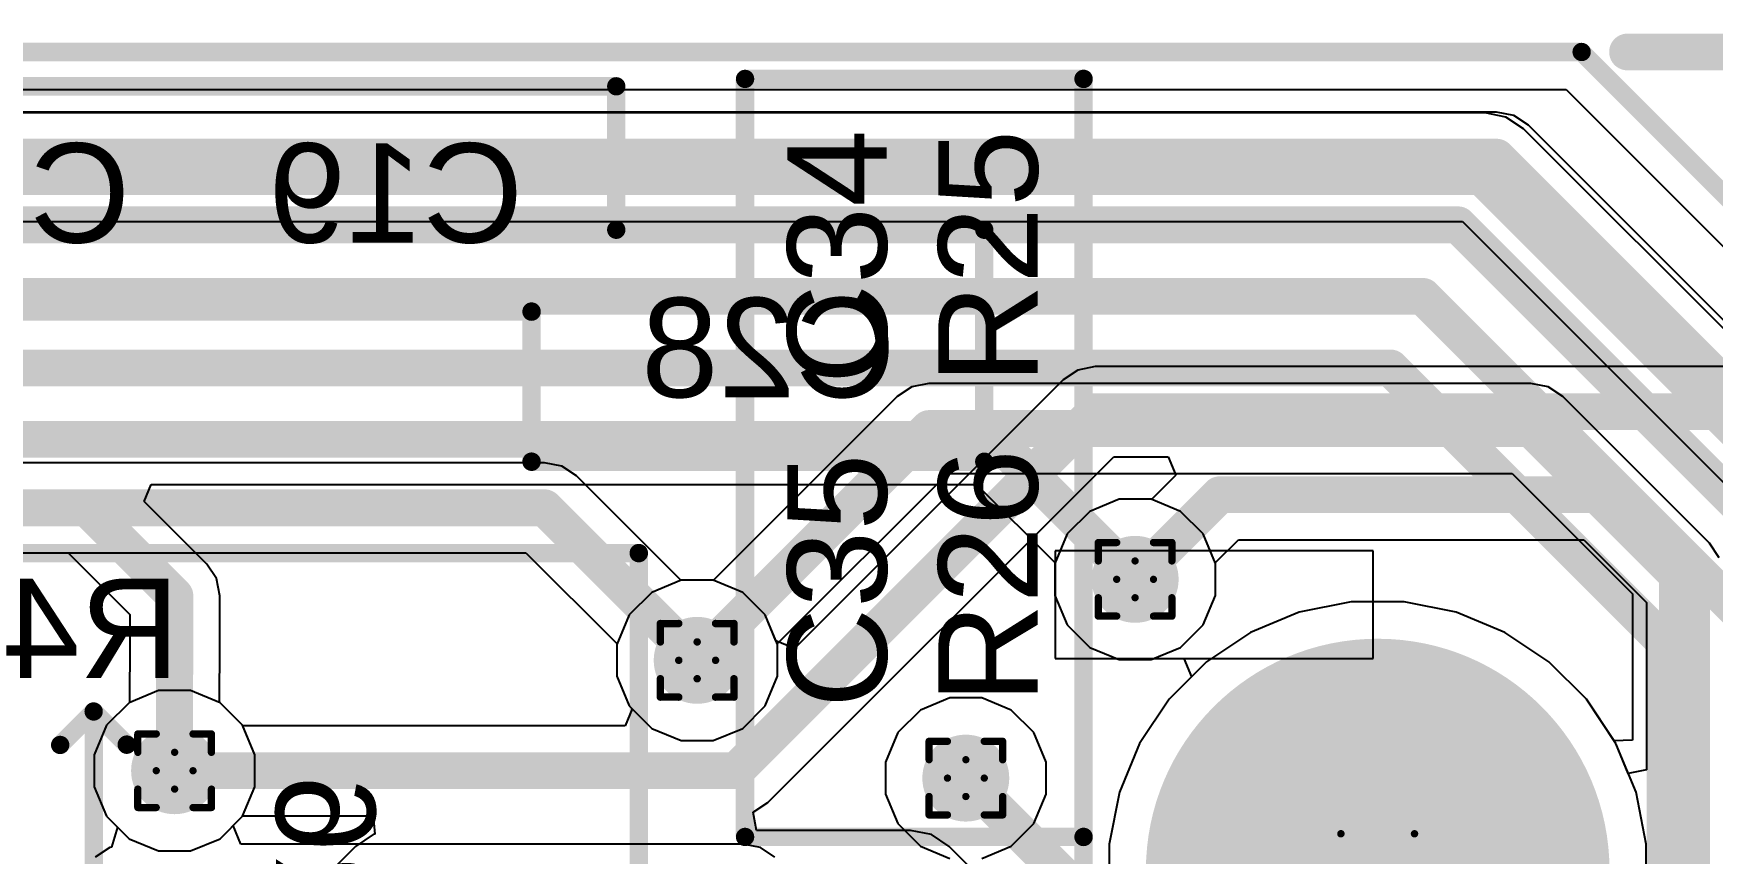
# Model space of a CAD drawing. Header units: inches. Extents: x -6 to 328, y -6 to 90.
# Drawn here: x 21.72 to 33.31, y 31.12 to 36.78 of the extents above; entities that cross this region are included whole.
import ezdxf

# ---------------------------------------------------------------- set-up
doc = ezdxf.new("R2010")
doc.units = ezdxf.units.IN
for name, color, linetype in [('Board Outline', 216, 'Continuous'), ('Bottom Layer', 5, 'Continuous'), ('Bottom Overlay', 54, 'Continuous'), ('Dimensions', 6, 'Continuous'), ('Drill Drawing', 1, 'Continuous'), ('GND', 76, 'Continuous'), ('Pad Holes', 156, 'Continuous'), ('PWR', 16, 'Continuous'), ('Top Layer', 1, 'Continuous'), ('Top Overlay', 2, 'Continuous'), ('Via Holes', 16, 'Continuous')]:
    doc.layers.add(name, color=color, linetype=linetype)
doc.styles.add('Arial', font='', dxfattribs={"height": 0.2})
doc.styles.get('Arial').set_extended_font_data('Arial')

# ---------------------------------------------------------------- blocks, each defined once
blk = doc.blocks.new('HR963370A_51')
at = {"layer": 'Top Overlay'}
for points in [[(8.179, 8.661, 0.127, 0.127, 0), (8.179, -8.23, 0.127, 0.127, 0)], [(5.537, -8.23, 0.127, 0.127, 0), (8.179, -8.23, 0.127, 0.127, 0)]]:
    blk.add_lwpolyline(points, format="xyseb", dxfattribs=at)
blk.add_lwpolyline([(8.147, -8.23, 0.0635, 0.0635, 1), (8.211, -8.23, 0.0635, 0.0635, 1)], format="xyseb", close=True, dxfattribs=at)
blk.add_lwpolyline([(8.147, -8.23, 0.0635, 0.0635, 1), (8.211, -8.23, 0.0635, 0.0635, 1)], format="xyseb", close=True, dxfattribs=at)

msp = doc.modelspace()

# ---------------------------------------------------------------- hatches: boundary and pattern name
at = {"layer": 'Bottom Layer'}
h = msp.add_hatch(color=5, dxfattribs=at)
edge = h.paths.add_edge_path()
edge.add_arc((29.326, 33.01), 0.3, 0, 360)
h = msp.add_hatch(color=5, dxfattribs=at)
edge = h.paths.add_edge_path()
edge.add_arc((26.303, 32.451), 0.3, 0, 360)
h = msp.add_hatch(color=5, dxfattribs=at)
edge = h.paths.add_edge_path()
edge.add_arc((22.696, 31.689), 0.3, 0, 360)
h = msp.add_hatch(color=5, dxfattribs=at)
edge = h.paths.add_edge_path()
edge.add_arc((28.157, 31.638), 0.3, 0, 360)
at = {"layer": 'GND'}
h = msp.add_hatch(color=76, dxfattribs=at)
edge = h.paths.add_edge_path()
edge.add_arc((29.326, 33.01), 0.3, 0, 360)
h = msp.add_hatch(color=76, dxfattribs=at)
edge = h.paths.add_edge_path()
edge.add_arc((26.303, 32.451), 0.3, 0, 360)
h = msp.add_hatch(color=76, dxfattribs=at)
edge = h.paths.add_edge_path()
edge.add_arc((22.696, 31.689), 0.3, 0, 360)
h = msp.add_hatch(color=76, dxfattribs=at)
edge = h.paths.add_edge_path()
edge.add_arc((28.157, 31.638), 0.3, 0, 360)
at = {"layer": 'Pad Holes'}
h = msp.add_hatch(color=7, dxfattribs=at)
edge = h.paths.add_edge_path()
edge.add_arc((31, 31), 1.6, 0, 360)
at = {"layer": 'PWR'}
h = msp.add_hatch(color=16, dxfattribs=at)
edge = h.paths.add_edge_path()
edge.add_arc((29.326, 33.01), 0.3, 0, 360)
h = msp.add_hatch(color=16, dxfattribs=at)
edge = h.paths.add_edge_path()
edge.add_arc((26.303, 32.451), 0.3, 0, 360)
h = msp.add_hatch(color=16, dxfattribs=at)
edge = h.paths.add_edge_path()
edge.add_arc((22.696, 31.689), 0.3, 0, 360)
h = msp.add_hatch(color=16, dxfattribs=at)
edge = h.paths.add_edge_path()
edge.add_arc((28.157, 31.638), 0.3, 0, 360)
at = {"layer": 'Top Layer'}
h = msp.add_hatch(color=1, dxfattribs=at)
edge = h.paths.add_edge_path()
edge.add_arc((29.326, 33.01), 0.3, 0, 360)
h = msp.add_hatch(color=1, dxfattribs=at)
edge = h.paths.add_edge_path()
edge.add_arc((26.303, 32.451), 0.3, 0, 360)
h = msp.add_hatch(color=1, dxfattribs=at)
edge = h.paths.add_edge_path()
edge.add_arc((22.696, 31.689), 0.3, 0, 360)
h = msp.add_hatch(color=1, dxfattribs=at)
edge = h.paths.add_edge_path()
edge.add_arc((28.157, 31.638), 0.3, 0, 360)
at = {"layer": 'Via Holes'}
h = msp.add_hatch(color=7, dxfattribs=at)
edge = h.paths.add_edge_path()
edge.add_arc((29.326, 33.01), 0.15, 0, 360)
h = msp.add_hatch(color=7, dxfattribs=at)
edge = h.paths.add_edge_path()
edge.add_arc((26.303, 32.451), 0.15, 0, 360)
h = msp.add_hatch(color=7, dxfattribs=at)
edge = h.paths.add_edge_path()
edge.add_arc((22.696, 31.689), 0.15, 0, 360)
h = msp.add_hatch(color=7, dxfattribs=at)
edge = h.paths.add_edge_path()
edge.add_arc((28.157, 31.638), 0.15, 0, 360)

# ---------------------------------------------------------------- linework, layer by layer
at = {"layer": 'Board Outline'}
for points in [[(-1.407, 36.65, 0.127, 0.127, 0), (32.407, 36.65, 0.127, 0.127, 0)], [(32.407, 36.65, 0.127, 0.127, 0), (36.65, 32.407, 0.127, 0.127, 0)]]:
    msp.add_lwpolyline(points, format="xyseb", dxfattribs=at)
msp.add_lwpolyline([(32.376, 36.65, 0.0635, 0.0635, 1), (32.439, 36.65, 0.0635, 0.0635, 1)], format="xyseb", close=True, dxfattribs=at)
msp.add_lwpolyline([(32.376, 36.65, 0.0635, 0.0635, 1), (32.439, 36.65, 0.0635, 0.0635, 1)], format="xyseb", close=True, dxfattribs=at)
at = {"layer": 'Bottom Layer'}
for p, q in [((10.88, 36.391), (32.3, 36.391)), ((32.3, 36.391), (36.391, 32.3)), ((31.82, 36.235), (15.824, 36.235)), ((31.939, 36.212), (31.82, 36.235)), ((32.04, 36.144), (31.939, 36.212)), ((35.164, 33.02), (32.04, 36.144)), ((22.486, 33.547), (22.534, 33.665)), ((22.534, 33.665), (28.231, 33.665)), ((28.231, 33.665), (28.773, 33.123)), ((22.918, 33.115), (22.486, 33.547)), ((19.504, 33.192), (21.962, 33.192)), ((21.962, 33.192), (22.387, 32.767)), ((28.773, 33.206), (28.773, 32.464)), ((30.968, 33.206), (28.773, 33.206)), ((30.968, 32.464), (30.968, 33.206)), ((22.985, 33.015), (22.918, 33.115)), ((28.773, 33.122), (28.772, 33.12)), ((28.772, 33.12), (28.772, 32.899)), ((28.773, 33.123), (28.773, 33.122)), ((23.009, 32.896), (22.985, 33.015)), ((25.989, 32.92), (25.834, 32.765)), ((26.193, 33.005), (25.989, 32.92)), ((26.413, 33.005), (26.193, 33.005)), ((26.617, 32.92), (26.413, 33.005)), ((26.773, 32.765), (26.617, 32.92)), ((23.009, 32.367), (23.009, 32.896)), ((28.772, 32.899), (28.773, 32.897)), ((28.773, 32.897), (28.773, 32.464)), ((22.387, 32.767), (22.387, 32.374)), ((25.834, 32.765), (25.749, 32.561)), ((26.857, 32.561), (26.773, 32.765)), ((25.749, 32.561), (25.749, 32.341)), ((26.857, 32.341), (26.857, 32.561)), ((28.773, 32.464), (30.968, 32.464)), ((28.773, 32.464), (29.195, 32.464)), ((29.195, 32.464), (29.216, 32.456)), ((29.216, 32.456), (29.436, 32.456)), ((29.436, 32.456), (29.457, 32.464)), ((29.457, 32.464), (29.663, 32.464)), ((29.663, 32.464), (29.715, 32.337)), ((22.387, 32.374), (22.386, 32.365)), ((22.386, 32.365), (22.386, 32.16)), ((23.007, 32.358), (23.009, 32.367)), ((23.007, 32.16), (23.007, 32.358)), ((25.749, 32.341), (25.834, 32.137)), ((26.773, 32.137), (26.857, 32.341)), ((29.715, 32.337), (29.56, 32.182)), ((22.383, 32.158), (22.227, 32.003)), ((22.386, 32.16), (22.383, 32.158)), ((23.01, 32.158), (23.007, 32.16)), ((23.166, 32.003), (23.01, 32.158)), ((25.834, 32.137), (25.989, 31.981)), ((26.617, 31.981), (26.773, 32.137)), ((29.56, 32.182), (29.357, 31.878)), ((22.227, 32.003), (22.142, 31.799)), ((23.25, 31.799), (23.166, 32.003)), ((25.989, 31.981), (26.193, 31.897)), ((26.413, 31.897), (26.617, 31.981)), ((26.193, 31.897), (26.413, 31.897)), ((29.357, 31.878), (29.217, 31.541)), ((22.142, 31.799), (22.142, 31.579)), ((23.25, 31.579), (23.25, 31.799)), ((22.142, 31.579), (22.227, 31.375)), ((23.166, 31.375), (23.25, 31.579)), ((29.217, 31.541), (29.146, 31.183)), ((22.227, 31.375), (22.302, 31.3)), ((22.302, 31.3), (22.26, 31.162)), ((23.101, 31.31), (23.166, 31.375)), ((23.154, 31.183), (23.101, 31.31)), ((26.62, 31.183), (23.154, 31.183)), ((26.739, 31.159), (26.62, 31.183)), ((29.146, 31.183), (29.146, 30.817)), ((22.249, 31.159), (22.148, 31.092)), ((22.26, 31.162), (22.249, 31.159)), ((26.84, 31.092), (26.739, 31.159))]:
    msp.add_line(p, q, dxfattribs=at)
for points in [[(15.824, 35.924, 0.254, 0.254, 0), (31.82, 35.924, 0.254, 0.254, 0)], [(31.82, 35.924, 0.254, 0.254, 0), (34.945, 32.8, 0.254, 0.254, 0)], [(16.101, 35.457, 0.254, 0.254, 0), (31.554, 35.457, 0.254, 0.254, 0)], [(31.554, 35.457, 0.254, 0.254, 0), (34.194, 32.818, 0.254, 0.254, 0)], [(16.372, 34.963, 0.254, 0.254, 0), (31.312, 34.963, 0.254, 0.254, 0)], [(31.312, 34.963, 0.254, 0.254, 0), (33.478, 32.797, 0.254, 0.254, 0)], [(16.569, 34.469, 0.254, 0.254, 0), (31.088, 34.469, 0.254, 0.254, 0)], [(31.088, 34.469, 0.254, 0.254, 0), (32.983, 32.575, 0.254, 0.254, 0)], [(16.804, 33.976, 0.254, 0.254, 0), (28.36, 33.976, 0.254, 0.254, 0)], [(28.36, 33.976, 0.254, 0.254, 0), (29.326, 33.01, 0.254, 0.254, 0)], [(17.039, 33.503, 0.254, 0.254, 0), (22.091, 33.503, 0.254, 0.254, 0)], [(22.091, 33.503, 0.254, 0.254, 0), (22.698, 32.896, 0.254, 0.254, 0)], [(22.698, 32.367, 0.254, 0.254, 0), (22.698, 32.896, 0.254, 0.254, 0)], [(32.983, 29.645, 0.254, 0.254, 0), (32.983, 32.575, 0.254, 0.254, 0)], [(22.696, 32.365, 0.254, 0.254, 0), (22.698, 32.367, 0.254, 0.254, 0)], [(22.696, 31.689, 0.254, 0.254, 0), (22.696, 32.365, 0.254, 0.254, 0)]]:
    msp.add_lwpolyline(points, format="xyseb", dxfattribs=at)
for points in [[(31.757, 35.924, 0.127, 0.127, 1), (31.884, 35.924, 0.127, 0.127, 1)], [(31.757, 35.924, 0.127, 0.127, 1), (31.884, 35.924, 0.127, 0.127, 1)], [(31.491, 35.457, 0.127, 0.127, 1), (31.618, 35.457, 0.127, 0.127, 1)], [(31.491, 35.457, 0.127, 0.127, 1), (31.618, 35.457, 0.127, 0.127, 1)], [(31.249, 34.963, 0.127, 0.127, 1), (31.376, 34.963, 0.127, 0.127, 1)], [(31.249, 34.963, 0.127, 0.127, 1), (31.376, 34.963, 0.127, 0.127, 1)], [(31.025, 34.469, 0.127, 0.127, 1), (31.152, 34.469, 0.127, 0.127, 1)], [(31.025, 34.469, 0.127, 0.127, 1), (31.152, 34.469, 0.127, 0.127, 1)], [(28.296, 33.976, 0.127, 0.127, 1), (28.423, 33.976, 0.127, 0.127, 1)], [(28.296, 33.976, 0.127, 0.127, 1), (28.423, 33.976, 0.127, 0.127, 1)], [(22.028, 33.503, 0.127, 0.127, 1), (22.155, 33.503, 0.127, 0.127, 1)], [(22.028, 33.503, 0.127, 0.127, 1), (22.155, 33.503, 0.127, 0.127, 1)], [(29.262, 33.01, 0.127, 0.127, 1), (29.389, 33.01, 0.127, 0.127, 1)], [(22.635, 32.896, 0.127, 0.127, 1), (22.762, 32.896, 0.127, 0.127, 1)], [(22.635, 32.896, 0.127, 0.127, 1), (22.762, 32.896, 0.127, 0.127, 1)], [(32.919, 32.575, 0.127, 0.127, 1), (33.046, 32.575, 0.127, 0.127, 1)], [(32.919, 32.575, 0.127, 0.127, 1), (33.046, 32.575, 0.127, 0.127, 1)], [(22.633, 32.365, 0.127, 0.127, 1), (22.76, 32.365, 0.127, 0.127, 1)], [(22.633, 32.365, 0.127, 0.127, 1), (22.76, 32.365, 0.127, 0.127, 1)], [(22.635, 32.367, 0.127, 0.127, 1), (22.762, 32.367, 0.127, 0.127, 1)], [(22.635, 32.367, 0.127, 0.127, 1), (22.762, 32.367, 0.127, 0.127, 1)], [(22.633, 31.689, 0.127, 0.127, 1), (22.76, 31.689, 0.127, 0.127, 1)]]:
    msp.add_lwpolyline(points, format="xyseb", close=True, dxfattribs=at)
at = {"layer": 'Bottom Overlay'}
for points in [[(19.928, 36.413, 0.127, 0.127, 0), (25.744, 36.413, 0.127, 0.127, 0)], [(25.744, 35.423, 0.127, 0.127, 0), (25.744, 36.413, 0.127, 0.127, 0)], [(25.744, 35.423, 0.127, 0.127, 0), (28.284, 35.423, 0.127, 0.127, 0)], [(28.284, 33.822, 0.127, 0.127, 0), (28.284, 35.423, 0.127, 0.127, 0)], [(20.456, 34.858, 0.127, 0.127, 0), (25.16, 34.858, 0.127, 0.127, 0)], [(25.16, 33.822, 0.127, 0.127, 0), (25.16, 34.858, 0.127, 0.127, 0)], [(25.16, 33.822, 0.127, 0.127, 0), (28.284, 33.822, 0.127, 0.127, 0)], [(21.907, 31.867, 0.127, 0.127, 0), (22.138, 32.098, 0.127, 0.127, 0)], [(22.138, 32.098, 0.127, 0.127, 0), (22.366, 31.869, 0.127, 0.127, 0)], [(22.138, 28.858, 0.127, 0.127, 0), (22.138, 32.098, 0.127, 0.127, 0)]]:
    msp.add_lwpolyline(points, format="xyseb", dxfattribs=at)
for points in [[(25.713, 36.413, 0.0635, 0.0635, 1), (25.776, 36.413, 0.0635, 0.0635, 1)], [(25.713, 36.413, 0.0635, 0.0635, 1), (25.776, 36.413, 0.0635, 0.0635, 1)], [(25.713, 35.423, 0.0635, 0.0635, 1), (25.776, 35.423, 0.0635, 0.0635, 1)], [(25.713, 35.423, 0.0635, 0.0635, 1), (25.776, 35.423, 0.0635, 0.0635, 1)], [(28.253, 35.423, 0.0635, 0.0635, 1), (28.316, 35.423, 0.0635, 0.0635, 1)], [(28.253, 35.423, 0.0635, 0.0635, 1), (28.316, 35.423, 0.0635, 0.0635, 1)], [(25.128, 34.858, 0.0635, 0.0635, 1), (25.192, 34.858, 0.0635, 0.0635, 1)], [(25.128, 34.858, 0.0635, 0.0635, 1), (25.192, 34.858, 0.0635, 0.0635, 1)], [(25.128, 33.822, 0.0635, 0.0635, 1), (25.192, 33.822, 0.0635, 0.0635, 1)], [(25.128, 33.822, 0.0635, 0.0635, 1), (25.192, 33.822, 0.0635, 0.0635, 1)], [(28.253, 33.822, 0.0635, 0.0635, 1), (28.316, 33.822, 0.0635, 0.0635, 1)], [(28.253, 33.822, 0.0635, 0.0635, 1), (28.316, 33.822, 0.0635, 0.0635, 1)], [(22.106, 32.098, 0.0635, 0.0635, 1), (22.169, 32.098, 0.0635, 0.0635, 1)], [(22.106, 32.098, 0.0635, 0.0635, 1), (22.169, 32.098, 0.0635, 0.0635, 1)], [(22.106, 32.098, 0.0635, 0.0635, 1), (22.169, 32.098, 0.0635, 0.0635, 1)], [(21.875, 31.867, 0.0635, 0.0635, 1), (21.938, 31.867, 0.0635, 0.0635, 1)], [(22.334, 31.869, 0.0635, 0.0635, 1), (22.398, 31.869, 0.0635, 0.0635, 1)]]:
    msp.add_lwpolyline(points, format="xyseb", close=True, dxfattribs=at)
at = {"layer": 'Dimensions'}
msp.add_lwpolyline([(32.725, 36.65, 0.254, 0.254, 0), (44.069, 36.65, 0.254, 0.254, 0)], format="xyseb", dxfattribs=at)
msp.add_lwpolyline([(32.661, 36.65, 0.127, 0.127, 1), (32.788, 36.65, 0.127, 0.127, 1)], format="xyseb", close=True, dxfattribs=at)
at = {"layer": 'Drill Drawing'}
for points in [[(29.072, 33.137, 0.0508, 0.0508, 0), (29.072, 33.264, 0.0508, 0.0508, 0)], [(29.072, 33.264, 0.0508, 0.0508, 0), (29.199, 33.264, 0.0508, 0.0508, 0)], [(29.199, 33.264, 0.0508, 0.0508, 0), (29.326, 33.137, 0.0508, 0.0508, 0)], [(29.326, 33.137, 0.0508, 0.0508, 0), (29.453, 33.264, 0.0508, 0.0508, 0)], [(29.453, 33.264, 0.0508, 0.0508, 0), (29.58, 33.264, 0.0508, 0.0508, 0)], [(29.58, 33.137, 0.0508, 0.0508, 0), (29.58, 33.264, 0.0508, 0.0508, 0)], [(29.072, 33.137, 0.0508, 0.0508, 0), (29.199, 33.01, 0.0508, 0.0508, 0)], [(29.453, 33.01, 0.0508, 0.0508, 0), (29.58, 33.137, 0.0508, 0.0508, 0)], [(29.072, 32.883, 0.0508, 0.0508, 0), (29.199, 33.01, 0.0508, 0.0508, 0)], [(29.453, 33.01, 0.0508, 0.0508, 0), (29.58, 32.883, 0.0508, 0.0508, 0)], [(29.072, 32.756, 0.0508, 0.0508, 0), (29.072, 32.883, 0.0508, 0.0508, 0)], [(29.199, 32.756, 0.0508, 0.0508, 0), (29.326, 32.883, 0.0508, 0.0508, 0)], [(29.326, 32.883, 0.0508, 0.0508, 0), (29.453, 32.756, 0.0508, 0.0508, 0)], [(29.58, 32.756, 0.0508, 0.0508, 0), (29.58, 32.883, 0.0508, 0.0508, 0)], [(26.049, 32.578, 0.0508, 0.0508, 0), (26.049, 32.705, 0.0508, 0.0508, 0)], [(26.049, 32.705, 0.0508, 0.0508, 0), (26.176, 32.705, 0.0508, 0.0508, 0)], [(26.176, 32.705, 0.0508, 0.0508, 0), (26.303, 32.578, 0.0508, 0.0508, 0)], [(26.303, 32.578, 0.0508, 0.0508, 0), (26.43, 32.705, 0.0508, 0.0508, 0)], [(26.43, 32.705, 0.0508, 0.0508, 0), (26.557, 32.705, 0.0508, 0.0508, 0)], [(26.557, 32.578, 0.0508, 0.0508, 0), (26.557, 32.705, 0.0508, 0.0508, 0)], [(29.072, 32.756, 0.0508, 0.0508, 0), (29.199, 32.756, 0.0508, 0.0508, 0)], [(29.453, 32.756, 0.0508, 0.0508, 0), (29.58, 32.756, 0.0508, 0.0508, 0)], [(26.049, 32.578, 0.0508, 0.0508, 0), (26.176, 32.451, 0.0508, 0.0508, 0)], [(26.43, 32.451, 0.0508, 0.0508, 0), (26.557, 32.578, 0.0508, 0.0508, 0)], [(26.049, 32.324, 0.0508, 0.0508, 0), (26.176, 32.451, 0.0508, 0.0508, 0)], [(26.43, 32.451, 0.0508, 0.0508, 0), (26.557, 32.324, 0.0508, 0.0508, 0)], [(26.049, 32.197, 0.0508, 0.0508, 0), (26.049, 32.324, 0.0508, 0.0508, 0)], [(26.176, 32.197, 0.0508, 0.0508, 0), (26.303, 32.324, 0.0508, 0.0508, 0)], [(26.303, 32.324, 0.0508, 0.0508, 0), (26.43, 32.197, 0.0508, 0.0508, 0)], [(26.557, 32.197, 0.0508, 0.0508, 0), (26.557, 32.324, 0.0508, 0.0508, 0)], [(26.049, 32.197, 0.0508, 0.0508, 0), (26.176, 32.197, 0.0508, 0.0508, 0)], [(26.43, 32.197, 0.0508, 0.0508, 0), (26.557, 32.197, 0.0508, 0.0508, 0)], [(22.442, 31.816, 0.0508, 0.0508, 0), (22.442, 31.943, 0.0508, 0.0508, 0)], [(22.442, 31.943, 0.0508, 0.0508, 0), (22.569, 31.943, 0.0508, 0.0508, 0)], [(22.569, 31.943, 0.0508, 0.0508, 0), (22.696, 31.816, 0.0508, 0.0508, 0)], [(22.696, 31.816, 0.0508, 0.0508, 0), (22.823, 31.943, 0.0508, 0.0508, 0)], [(22.823, 31.943, 0.0508, 0.0508, 0), (22.95, 31.943, 0.0508, 0.0508, 0)], [(22.95, 31.816, 0.0508, 0.0508, 0), (22.95, 31.943, 0.0508, 0.0508, 0)], [(27.903, 31.765, 0.0508, 0.0508, 0), (27.903, 31.892, 0.0508, 0.0508, 0)], [(27.903, 31.892, 0.0508, 0.0508, 0), (28.03, 31.892, 0.0508, 0.0508, 0)], [(28.03, 31.892, 0.0508, 0.0508, 0), (28.157, 31.765, 0.0508, 0.0508, 0)], [(28.157, 31.765, 0.0508, 0.0508, 0), (28.284, 31.892, 0.0508, 0.0508, 0)], [(28.284, 31.892, 0.0508, 0.0508, 0), (28.411, 31.892, 0.0508, 0.0508, 0)], [(28.411, 31.765, 0.0508, 0.0508, 0), (28.411, 31.892, 0.0508, 0.0508, 0)], [(22.442, 31.816, 0.0508, 0.0508, 0), (22.569, 31.689, 0.0508, 0.0508, 0)], [(22.823, 31.689, 0.0508, 0.0508, 0), (22.95, 31.816, 0.0508, 0.0508, 0)], [(27.903, 31.765, 0.0508, 0.0508, 0), (28.03, 31.638, 0.0508, 0.0508, 0)], [(28.284, 31.638, 0.0508, 0.0508, 0), (28.411, 31.765, 0.0508, 0.0508, 0)], [(22.442, 31.562, 0.0508, 0.0508, 0), (22.569, 31.689, 0.0508, 0.0508, 0)], [(22.823, 31.689, 0.0508, 0.0508, 0), (22.95, 31.562, 0.0508, 0.0508, 0)], [(27.903, 31.511, 0.0508, 0.0508, 0), (28.03, 31.638, 0.0508, 0.0508, 0)], [(28.284, 31.638, 0.0508, 0.0508, 0), (28.411, 31.511, 0.0508, 0.0508, 0)], [(22.442, 31.435, 0.0508, 0.0508, 0), (22.442, 31.562, 0.0508, 0.0508, 0)], [(22.569, 31.435, 0.0508, 0.0508, 0), (22.696, 31.562, 0.0508, 0.0508, 0)], [(22.696, 31.562, 0.0508, 0.0508, 0), (22.823, 31.435, 0.0508, 0.0508, 0)], [(22.95, 31.435, 0.0508, 0.0508, 0), (22.95, 31.562, 0.0508, 0.0508, 0)], [(27.903, 31.384, 0.0508, 0.0508, 0), (27.903, 31.511, 0.0508, 0.0508, 0)], [(28.03, 31.384, 0.0508, 0.0508, 0), (28.157, 31.511, 0.0508, 0.0508, 0)], [(28.157, 31.511, 0.0508, 0.0508, 0), (28.284, 31.384, 0.0508, 0.0508, 0)], [(28.411, 31.384, 0.0508, 0.0508, 0), (28.411, 31.511, 0.0508, 0.0508, 0)], [(22.442, 31.435, 0.0508, 0.0508, 0), (22.569, 31.435, 0.0508, 0.0508, 0)], [(22.823, 31.435, 0.0508, 0.0508, 0), (22.95, 31.435, 0.0508, 0.0508, 0)], [(27.903, 31.384, 0.0508, 0.0508, 0), (28.03, 31.384, 0.0508, 0.0508, 0)], [(28.284, 31.384, 0.0508, 0.0508, 0), (28.411, 31.384, 0.0508, 0.0508, 0)], [(30.746, 31.254, 0.0508, 0.0508, 0), (31.254, 31.254, 0.0508, 0.0508, 0)], [(30.746, 30.746, 0.0508, 0.0508, 0), (30.746, 31.254, 0.0508, 0.0508, 0)], [(31.254, 30.746, 0.0508, 0.0508, 0), (31.254, 31.254, 0.0508, 0.0508, 0)]]:
    msp.add_lwpolyline(points, format="xyseb", dxfattribs=at)
for points in [[(29.059, 33.264, 0.0254, 0.0254, 1), (29.084, 33.264, 0.0254, 0.0254, 1)], [(29.059, 33.264, 0.0254, 0.0254, 1), (29.084, 33.264, 0.0254, 0.0254, 1)], [(29.186, 33.264, 0.0254, 0.0254, 1), (29.211, 33.264, 0.0254, 0.0254, 1)], [(29.186, 33.264, 0.0254, 0.0254, 1), (29.211, 33.264, 0.0254, 0.0254, 1)], [(29.44, 33.264, 0.0254, 0.0254, 1), (29.465, 33.264, 0.0254, 0.0254, 1)], [(29.44, 33.264, 0.0254, 0.0254, 1), (29.465, 33.264, 0.0254, 0.0254, 1)], [(29.567, 33.264, 0.0254, 0.0254, 1), (29.592, 33.264, 0.0254, 0.0254, 1)], [(29.567, 33.264, 0.0254, 0.0254, 1), (29.592, 33.264, 0.0254, 0.0254, 1)], [(29.059, 33.137, 0.0254, 0.0254, 1), (29.084, 33.137, 0.0254, 0.0254, 1)], [(29.059, 33.137, 0.0254, 0.0254, 1), (29.084, 33.137, 0.0254, 0.0254, 1)], [(29.313, 33.137, 0.0254, 0.0254, 1), (29.338, 33.137, 0.0254, 0.0254, 1)], [(29.313, 33.137, 0.0254, 0.0254, 1), (29.338, 33.137, 0.0254, 0.0254, 1)], [(29.567, 33.137, 0.0254, 0.0254, 1), (29.592, 33.137, 0.0254, 0.0254, 1)], [(29.567, 33.137, 0.0254, 0.0254, 1), (29.592, 33.137, 0.0254, 0.0254, 1)], [(29.186, 33.01, 0.0254, 0.0254, 1), (29.211, 33.01, 0.0254, 0.0254, 1)], [(29.186, 33.01, 0.0254, 0.0254, 1), (29.211, 33.01, 0.0254, 0.0254, 1)], [(29.44, 33.01, 0.0254, 0.0254, 1), (29.465, 33.01, 0.0254, 0.0254, 1)], [(29.44, 33.01, 0.0254, 0.0254, 1), (29.465, 33.01, 0.0254, 0.0254, 1)], [(29.059, 32.883, 0.0254, 0.0254, 1), (29.084, 32.883, 0.0254, 0.0254, 1)], [(29.059, 32.883, 0.0254, 0.0254, 1), (29.084, 32.883, 0.0254, 0.0254, 1)], [(29.313, 32.883, 0.0254, 0.0254, 1), (29.338, 32.883, 0.0254, 0.0254, 1)], [(29.313, 32.883, 0.0254, 0.0254, 1), (29.338, 32.883, 0.0254, 0.0254, 1)], [(29.567, 32.883, 0.0254, 0.0254, 1), (29.592, 32.883, 0.0254, 0.0254, 1)], [(29.567, 32.883, 0.0254, 0.0254, 1), (29.592, 32.883, 0.0254, 0.0254, 1)], [(26.036, 32.705, 0.0254, 0.0254, 1), (26.062, 32.705, 0.0254, 0.0254, 1)], [(26.036, 32.705, 0.0254, 0.0254, 1), (26.062, 32.705, 0.0254, 0.0254, 1)], [(26.163, 32.705, 0.0254, 0.0254, 1), (26.189, 32.705, 0.0254, 0.0254, 1)], [(26.163, 32.705, 0.0254, 0.0254, 1), (26.189, 32.705, 0.0254, 0.0254, 1)], [(26.417, 32.705, 0.0254, 0.0254, 1), (26.443, 32.705, 0.0254, 0.0254, 1)], [(26.417, 32.705, 0.0254, 0.0254, 1), (26.443, 32.705, 0.0254, 0.0254, 1)], [(26.544, 32.705, 0.0254, 0.0254, 1), (26.57, 32.705, 0.0254, 0.0254, 1)], [(26.544, 32.705, 0.0254, 0.0254, 1), (26.57, 32.705, 0.0254, 0.0254, 1)], [(29.059, 32.756, 0.0254, 0.0254, 1), (29.084, 32.756, 0.0254, 0.0254, 1)], [(29.059, 32.756, 0.0254, 0.0254, 1), (29.084, 32.756, 0.0254, 0.0254, 1)], [(29.186, 32.756, 0.0254, 0.0254, 1), (29.211, 32.756, 0.0254, 0.0254, 1)], [(29.186, 32.756, 0.0254, 0.0254, 1), (29.211, 32.756, 0.0254, 0.0254, 1)], [(29.44, 32.756, 0.0254, 0.0254, 1), (29.465, 32.756, 0.0254, 0.0254, 1)], [(29.44, 32.756, 0.0254, 0.0254, 1), (29.465, 32.756, 0.0254, 0.0254, 1)], [(29.567, 32.756, 0.0254, 0.0254, 1), (29.592, 32.756, 0.0254, 0.0254, 1)], [(29.567, 32.756, 0.0254, 0.0254, 1), (29.592, 32.756, 0.0254, 0.0254, 1)], [(26.036, 32.578, 0.0254, 0.0254, 1), (26.062, 32.578, 0.0254, 0.0254, 1)], [(26.036, 32.578, 0.0254, 0.0254, 1), (26.062, 32.578, 0.0254, 0.0254, 1)], [(26.29, 32.578, 0.0254, 0.0254, 1), (26.316, 32.578, 0.0254, 0.0254, 1)], [(26.29, 32.578, 0.0254, 0.0254, 1), (26.316, 32.578, 0.0254, 0.0254, 1)], [(26.544, 32.578, 0.0254, 0.0254, 1), (26.57, 32.578, 0.0254, 0.0254, 1)], [(26.544, 32.578, 0.0254, 0.0254, 1), (26.57, 32.578, 0.0254, 0.0254, 1)], [(26.163, 32.451, 0.0254, 0.0254, 1), (26.189, 32.451, 0.0254, 0.0254, 1)], [(26.163, 32.451, 0.0254, 0.0254, 1), (26.189, 32.451, 0.0254, 0.0254, 1)], [(26.417, 32.451, 0.0254, 0.0254, 1), (26.443, 32.451, 0.0254, 0.0254, 1)], [(26.417, 32.451, 0.0254, 0.0254, 1), (26.443, 32.451, 0.0254, 0.0254, 1)], [(26.036, 32.324, 0.0254, 0.0254, 1), (26.062, 32.324, 0.0254, 0.0254, 1)], [(26.036, 32.324, 0.0254, 0.0254, 1), (26.062, 32.324, 0.0254, 0.0254, 1)], [(26.29, 32.324, 0.0254, 0.0254, 1), (26.316, 32.324, 0.0254, 0.0254, 1)], [(26.29, 32.324, 0.0254, 0.0254, 1), (26.316, 32.324, 0.0254, 0.0254, 1)], [(26.544, 32.324, 0.0254, 0.0254, 1), (26.57, 32.324, 0.0254, 0.0254, 1)], [(26.544, 32.324, 0.0254, 0.0254, 1), (26.57, 32.324, 0.0254, 0.0254, 1)], [(26.036, 32.197, 0.0254, 0.0254, 1), (26.062, 32.197, 0.0254, 0.0254, 1)], [(26.036, 32.197, 0.0254, 0.0254, 1), (26.062, 32.197, 0.0254, 0.0254, 1)], [(26.163, 32.197, 0.0254, 0.0254, 1), (26.189, 32.197, 0.0254, 0.0254, 1)], [(26.163, 32.197, 0.0254, 0.0254, 1), (26.189, 32.197, 0.0254, 0.0254, 1)], [(26.417, 32.197, 0.0254, 0.0254, 1), (26.443, 32.197, 0.0254, 0.0254, 1)], [(26.417, 32.197, 0.0254, 0.0254, 1), (26.443, 32.197, 0.0254, 0.0254, 1)], [(26.544, 32.197, 0.0254, 0.0254, 1), (26.57, 32.197, 0.0254, 0.0254, 1)], [(26.544, 32.197, 0.0254, 0.0254, 1), (26.57, 32.197, 0.0254, 0.0254, 1)], [(22.43, 31.943, 0.0254, 0.0254, 1), (22.455, 31.943, 0.0254, 0.0254, 1)], [(22.43, 31.943, 0.0254, 0.0254, 1), (22.455, 31.943, 0.0254, 0.0254, 1)], [(22.557, 31.943, 0.0254, 0.0254, 1), (22.582, 31.943, 0.0254, 0.0254, 1)], [(22.557, 31.943, 0.0254, 0.0254, 1), (22.582, 31.943, 0.0254, 0.0254, 1)], [(22.811, 31.943, 0.0254, 0.0254, 1), (22.836, 31.943, 0.0254, 0.0254, 1)], [(22.811, 31.943, 0.0254, 0.0254, 1), (22.836, 31.943, 0.0254, 0.0254, 1)], [(22.938, 31.943, 0.0254, 0.0254, 1), (22.963, 31.943, 0.0254, 0.0254, 1)], [(22.938, 31.943, 0.0254, 0.0254, 1), (22.963, 31.943, 0.0254, 0.0254, 1)], [(27.891, 31.892, 0.0254, 0.0254, 1), (27.916, 31.892, 0.0254, 0.0254, 1)], [(27.891, 31.892, 0.0254, 0.0254, 1), (27.916, 31.892, 0.0254, 0.0254, 1)], [(28.018, 31.892, 0.0254, 0.0254, 1), (28.043, 31.892, 0.0254, 0.0254, 1)], [(28.018, 31.892, 0.0254, 0.0254, 1), (28.043, 31.892, 0.0254, 0.0254, 1)], [(28.272, 31.892, 0.0254, 0.0254, 1), (28.297, 31.892, 0.0254, 0.0254, 1)], [(28.272, 31.892, 0.0254, 0.0254, 1), (28.297, 31.892, 0.0254, 0.0254, 1)], [(28.399, 31.892, 0.0254, 0.0254, 1), (28.424, 31.892, 0.0254, 0.0254, 1)], [(28.399, 31.892, 0.0254, 0.0254, 1), (28.424, 31.892, 0.0254, 0.0254, 1)], [(22.43, 31.816, 0.0254, 0.0254, 1), (22.455, 31.816, 0.0254, 0.0254, 1)], [(22.43, 31.816, 0.0254, 0.0254, 1), (22.455, 31.816, 0.0254, 0.0254, 1)], [(22.684, 31.816, 0.0254, 0.0254, 1), (22.709, 31.816, 0.0254, 0.0254, 1)], [(22.684, 31.816, 0.0254, 0.0254, 1), (22.709, 31.816, 0.0254, 0.0254, 1)], [(22.938, 31.816, 0.0254, 0.0254, 1), (22.963, 31.816, 0.0254, 0.0254, 1)], [(22.938, 31.816, 0.0254, 0.0254, 1), (22.963, 31.816, 0.0254, 0.0254, 1)], [(27.891, 31.765, 0.0254, 0.0254, 1), (27.916, 31.765, 0.0254, 0.0254, 1)], [(27.891, 31.765, 0.0254, 0.0254, 1), (27.916, 31.765, 0.0254, 0.0254, 1)], [(28.145, 31.765, 0.0254, 0.0254, 1), (28.17, 31.765, 0.0254, 0.0254, 1)], [(28.145, 31.765, 0.0254, 0.0254, 1), (28.17, 31.765, 0.0254, 0.0254, 1)], [(28.399, 31.765, 0.0254, 0.0254, 1), (28.424, 31.765, 0.0254, 0.0254, 1)], [(28.399, 31.765, 0.0254, 0.0254, 1), (28.424, 31.765, 0.0254, 0.0254, 1)], [(22.557, 31.689, 0.0254, 0.0254, 1), (22.582, 31.689, 0.0254, 0.0254, 1)], [(22.557, 31.689, 0.0254, 0.0254, 1), (22.582, 31.689, 0.0254, 0.0254, 1)], [(22.811, 31.689, 0.0254, 0.0254, 1), (22.836, 31.689, 0.0254, 0.0254, 1)], [(22.811, 31.689, 0.0254, 0.0254, 1), (22.836, 31.689, 0.0254, 0.0254, 1)], [(28.018, 31.638, 0.0254, 0.0254, 1), (28.043, 31.638, 0.0254, 0.0254, 1)], [(28.018, 31.638, 0.0254, 0.0254, 1), (28.043, 31.638, 0.0254, 0.0254, 1)], [(28.272, 31.638, 0.0254, 0.0254, 1), (28.297, 31.638, 0.0254, 0.0254, 1)], [(28.272, 31.638, 0.0254, 0.0254, 1), (28.297, 31.638, 0.0254, 0.0254, 1)], [(22.43, 31.562, 0.0254, 0.0254, 1), (22.455, 31.562, 0.0254, 0.0254, 1)], [(22.43, 31.562, 0.0254, 0.0254, 1), (22.455, 31.562, 0.0254, 0.0254, 1)], [(22.684, 31.562, 0.0254, 0.0254, 1), (22.709, 31.562, 0.0254, 0.0254, 1)], [(22.684, 31.562, 0.0254, 0.0254, 1), (22.709, 31.562, 0.0254, 0.0254, 1)], [(22.938, 31.562, 0.0254, 0.0254, 1), (22.963, 31.562, 0.0254, 0.0254, 1)], [(22.938, 31.562, 0.0254, 0.0254, 1), (22.963, 31.562, 0.0254, 0.0254, 1)], [(27.891, 31.511, 0.0254, 0.0254, 1), (27.916, 31.511, 0.0254, 0.0254, 1)], [(27.891, 31.511, 0.0254, 0.0254, 1), (27.916, 31.511, 0.0254, 0.0254, 1)], [(28.145, 31.511, 0.0254, 0.0254, 1), (28.17, 31.511, 0.0254, 0.0254, 1)], [(28.145, 31.511, 0.0254, 0.0254, 1), (28.17, 31.511, 0.0254, 0.0254, 1)], [(28.399, 31.511, 0.0254, 0.0254, 1), (28.424, 31.511, 0.0254, 0.0254, 1)], [(28.399, 31.511, 0.0254, 0.0254, 1), (28.424, 31.511, 0.0254, 0.0254, 1)], [(22.43, 31.435, 0.0254, 0.0254, 1), (22.455, 31.435, 0.0254, 0.0254, 1)], [(22.43, 31.435, 0.0254, 0.0254, 1), (22.455, 31.435, 0.0254, 0.0254, 1)], [(22.557, 31.435, 0.0254, 0.0254, 1), (22.582, 31.435, 0.0254, 0.0254, 1)], [(22.557, 31.435, 0.0254, 0.0254, 1), (22.582, 31.435, 0.0254, 0.0254, 1)], [(22.811, 31.435, 0.0254, 0.0254, 1), (22.836, 31.435, 0.0254, 0.0254, 1)], [(22.811, 31.435, 0.0254, 0.0254, 1), (22.836, 31.435, 0.0254, 0.0254, 1)], [(22.938, 31.435, 0.0254, 0.0254, 1), (22.963, 31.435, 0.0254, 0.0254, 1)], [(22.938, 31.435, 0.0254, 0.0254, 1), (22.963, 31.435, 0.0254, 0.0254, 1)], [(27.891, 31.384, 0.0254, 0.0254, 1), (27.916, 31.384, 0.0254, 0.0254, 1)], [(27.891, 31.384, 0.0254, 0.0254, 1), (27.916, 31.384, 0.0254, 0.0254, 1)], [(28.018, 31.384, 0.0254, 0.0254, 1), (28.043, 31.384, 0.0254, 0.0254, 1)], [(28.018, 31.384, 0.0254, 0.0254, 1), (28.043, 31.384, 0.0254, 0.0254, 1)], [(28.272, 31.384, 0.0254, 0.0254, 1), (28.297, 31.384, 0.0254, 0.0254, 1)], [(28.272, 31.384, 0.0254, 0.0254, 1), (28.297, 31.384, 0.0254, 0.0254, 1)], [(28.399, 31.384, 0.0254, 0.0254, 1), (28.424, 31.384, 0.0254, 0.0254, 1)], [(28.399, 31.384, 0.0254, 0.0254, 1), (28.424, 31.384, 0.0254, 0.0254, 1)], [(30.733, 31.254, 0.0254, 0.0254, 1), (30.759, 31.254, 0.0254, 0.0254, 1)], [(30.733, 31.254, 0.0254, 0.0254, 1), (30.759, 31.254, 0.0254, 0.0254, 1)], [(31.241, 31.254, 0.0254, 0.0254, 1), (31.267, 31.254, 0.0254, 0.0254, 1)], [(31.241, 31.254, 0.0254, 0.0254, 1), (31.267, 31.254, 0.0254, 0.0254, 1)]]:
    msp.add_lwpolyline(points, format="xyseb", close=True, dxfattribs=at)
at = {"layer": 'GND'}
for p, q in [((10.88, 36.391), (32.3, 36.391)), ((32.3, 36.391), (36.391, 32.3)), ((29.216, 33.564), (29.012, 33.479)), ((29.436, 33.564), (29.216, 33.564)), ((29.64, 33.479), (29.436, 33.564)), ((29.012, 33.479), (28.856, 33.323)), ((29.795, 33.323), (29.64, 33.479)), ((28.856, 33.323), (28.772, 33.12)), ((29.88, 33.12), (29.795, 33.323)), ((28.772, 33.12), (28.772, 32.899)), ((29.88, 32.899), (29.88, 33.12)), ((25.989, 32.92), (25.834, 32.765)), ((26.193, 33.005), (25.989, 32.92)), ((26.413, 33.005), (26.193, 33.005)), ((26.617, 32.92), (26.413, 33.005)), ((26.773, 32.765), (26.617, 32.92)), ((28.772, 32.899), (28.856, 32.696)), ((29.795, 32.696), (29.88, 32.899)), ((30.817, 32.854), (30.459, 32.783)), ((31.183, 32.854), (30.817, 32.854)), ((31.541, 32.783), (31.183, 32.854)), ((25.834, 32.765), (25.749, 32.561)), ((26.857, 32.561), (26.773, 32.765)), ((28.856, 32.696), (29.012, 32.54)), ((29.64, 32.54), (29.795, 32.696)), ((30.459, 32.783), (30.122, 32.643)), ((31.878, 32.643), (31.541, 32.783)), ((25.749, 32.561), (25.749, 32.341)), ((26.857, 32.341), (26.857, 32.561)), ((30.122, 32.643), (29.818, 32.44)), ((32.182, 32.44), (31.878, 32.643)), ((29.012, 32.54), (29.216, 32.456)), ((29.216, 32.456), (29.436, 32.456)), ((29.436, 32.456), (29.64, 32.54)), ((25.749, 32.341), (25.834, 32.137)), ((26.773, 32.137), (26.857, 32.341)), ((29.818, 32.44), (29.56, 32.182)), ((32.44, 32.182), (32.182, 32.44)), ((22.586, 32.243), (22.383, 32.158)), ((22.807, 32.243), (22.586, 32.243)), ((23.01, 32.158), (22.807, 32.243)), ((22.383, 32.158), (22.227, 32.003)), ((23.166, 32.003), (23.01, 32.158)), ((25.834, 32.137), (25.989, 31.981)), ((26.617, 31.981), (26.773, 32.137)), ((29.56, 32.182), (29.357, 31.878)), ((32.643, 31.878), (32.44, 32.182)), ((22.227, 32.003), (22.142, 31.799)), ((23.25, 31.799), (23.166, 32.003)), ((25.989, 31.981), (26.193, 31.897)), ((26.413, 31.897), (26.617, 31.981)), ((26.193, 31.897), (26.413, 31.897)), ((29.357, 31.878), (29.217, 31.541)), ((32.783, 31.541), (32.643, 31.878)), ((22.142, 31.799), (22.142, 31.579)), ((23.25, 31.579), (23.25, 31.799)), ((22.142, 31.579), (22.227, 31.375)), ((23.166, 31.375), (23.25, 31.579)), ((29.217, 31.541), (29.146, 31.183)), ((32.854, 31.183), (32.783, 31.541)), ((22.227, 31.375), (22.383, 31.219)), ((23.01, 31.219), (23.166, 31.375)), ((22.383, 31.219), (22.586, 31.135)), ((22.807, 31.135), (23.01, 31.219)), ((29.146, 31.183), (29.146, 30.817)), ((32.854, 30.817), (32.854, 31.183)), ((22.586, 31.135), (22.807, 31.135))]:
    msp.add_line(p, q, dxfattribs=at)
at = {"layer": 'PWR'}
for p, q in [((10.996, 36.391), (32.3, 36.391)), ((32.3, 36.391), (36.391, 32.3)), ((31.741, 36.23), (10.951, 36.23)), ((31.885, 36.201), (31.741, 36.23)), ((32.006, 36.12), (31.885, 36.201)), ((35.992, 32.134), (32.006, 36.12)), ((10.862, 35.479), (31.585, 35.479)), ((31.585, 35.479), (34.449, 32.615)), ((27.784, 34.338), (27.684, 34.271)), ((27.903, 34.362), (27.784, 34.338)), ((32.057, 34.362), (27.903, 34.362)), ((32.176, 34.338), (32.057, 34.362)), ((32.277, 34.271), (32.176, 34.338)), ((27.684, 34.271), (26.416, 33.004)), ((33.289, 33.259), (32.277, 34.271)), ((26.856, 32.564), (28.032, 33.74)), ((28.032, 33.74), (31.929, 33.74)), ((31.929, 33.74), (32.758, 32.911)), ((29.216, 33.564), (29.012, 33.479)), ((29.436, 33.564), (29.216, 33.564)), ((29.64, 33.479), (29.436, 33.564)), ((29.012, 33.479), (28.856, 33.323)), ((29.795, 33.323), (29.64, 33.479)), ((28.856, 33.323), (28.772, 33.12)), ((29.88, 33.12), (29.795, 33.323)), ((33.356, 33.158), (33.289, 33.259)), ((28.772, 33.12), (28.772, 32.899)), ((29.88, 32.899), (29.88, 33.12)), ((25.989, 32.92), (25.834, 32.765)), ((26.193, 33.005), (25.989, 32.92)), ((26.413, 33.005), (26.193, 33.005)), ((26.416, 33.004), (26.413, 33.005)), ((32.758, 32.911), (32.758, 31.901)), ((28.772, 32.899), (28.856, 32.696)), ((29.795, 32.696), (29.88, 32.899)), ((30.817, 32.854), (30.459, 32.783)), ((31.183, 32.854), (30.817, 32.854)), ((31.541, 32.783), (31.183, 32.854)), ((25.834, 32.765), (25.749, 32.561)), ((28.856, 32.696), (29.012, 32.54)), ((29.64, 32.54), (29.795, 32.696)), ((30.459, 32.783), (30.122, 32.643)), ((31.878, 32.643), (31.541, 32.783)), ((25.749, 32.561), (25.749, 32.341)), ((26.857, 32.561), (26.856, 32.564)), ((26.857, 32.341), (26.857, 32.561)), ((30.122, 32.643), (29.818, 32.44)), ((32.182, 32.44), (31.878, 32.643)), ((29.012, 32.54), (29.216, 32.456)), ((29.216, 32.456), (29.436, 32.456)), ((29.436, 32.456), (29.64, 32.54)), ((25.749, 32.341), (25.834, 32.137)), ((26.773, 32.137), (26.857, 32.341)), ((29.818, 32.44), (29.56, 32.182)), ((32.44, 32.182), (32.182, 32.44)), ((22.586, 32.243), (22.383, 32.158)), ((22.807, 32.243), (22.586, 32.243)), ((23.01, 32.158), (22.807, 32.243)), ((22.383, 32.158), (22.227, 32.003)), ((23.166, 32.003), (23.01, 32.158)), ((25.834, 32.137), (25.989, 31.981)), ((26.617, 31.981), (26.773, 32.137)), ((27.844, 32.108), (27.688, 31.952)), ((28.047, 32.192), (27.844, 32.108)), ((28.268, 32.192), (28.047, 32.192)), ((28.471, 32.108), (28.268, 32.192)), ((28.627, 31.952), (28.471, 32.108)), ((29.56, 32.182), (29.357, 31.878)), ((32.631, 31.896), (32.44, 32.182)), ((22.227, 32.003), (22.142, 31.799)), ((23.25, 31.799), (23.166, 32.003)), ((25.989, 31.981), (26.193, 31.897)), ((26.413, 31.897), (26.617, 31.981)), ((26.193, 31.897), (26.413, 31.897)), ((27.688, 31.952), (27.603, 31.748)), ((28.711, 31.748), (28.627, 31.952)), ((29.357, 31.878), (29.217, 31.541)), ((32.756, 31.901), (32.631, 31.896)), ((32.758, 31.901), (32.756, 31.901)), ((22.142, 31.799), (22.142, 31.579)), ((23.25, 31.579), (23.25, 31.799)), ((27.603, 31.748), (27.603, 31.528)), ((28.711, 31.528), (28.711, 31.748)), ((22.142, 31.579), (22.227, 31.375)), ((23.166, 31.375), (23.25, 31.579)), ((27.603, 31.528), (27.688, 31.324)), ((28.627, 31.324), (28.711, 31.528)), ((29.217, 31.541), (29.146, 31.183)), ((22.227, 31.375), (22.383, 31.219)), ((23.01, 31.219), (23.166, 31.375)), ((27.688, 31.324), (27.844, 31.168)), ((28.471, 31.168), (28.627, 31.324)), ((22.383, 31.219), (22.586, 31.135)), ((22.807, 31.135), (23.01, 31.219)), ((29.146, 31.183), (29.146, 30.817)), ((22.586, 31.135), (22.807, 31.135)), ((27.844, 31.168), (28.047, 31.084)), ((28.268, 31.084), (28.471, 31.168))]:
    msp.add_line(p, q, dxfattribs=at)
for points in [[(10.454, 35.854, 0.381, 0.381, 0), (31.741, 35.854, 0.381, 0.381, 0)], [(31.741, 35.854, 0.381, 0.381, 0), (35.727, 31.869, 0.381, 0.381, 0)], [(26.303, 32.451, 0.254, 0.254, 0), (27.903, 34.051, 0.254, 0.254, 0)], [(27.903, 34.051, 0.254, 0.254, 0), (32.057, 34.051, 0.254, 0.254, 0)], [(32.057, 34.051, 0.254, 0.254, 0), (33.069, 33.039, 0.254, 0.254, 0)], [(33.069, 28.563, 0.254, 0.254, 0), (33.069, 33.039, 0.254, 0.254, 0)]]:
    msp.add_lwpolyline(points, format="xyseb", dxfattribs=at)
for points in [[(31.646, 35.854, 0.191, 0.191, 1), (31.836, 35.854, 0.191, 0.191, 1)], [(31.646, 35.854, 0.191, 0.191, 1), (31.836, 35.854, 0.191, 0.191, 1)], [(27.84, 34.051, 0.127, 0.127, 1), (27.967, 34.051, 0.127, 0.127, 1)], [(27.84, 34.051, 0.127, 0.127, 1), (27.967, 34.051, 0.127, 0.127, 1)], [(31.994, 34.051, 0.127, 0.127, 1), (32.121, 34.051, 0.127, 0.127, 1)], [(31.994, 34.051, 0.127, 0.127, 1), (32.121, 34.051, 0.127, 0.127, 1)], [(33.005, 33.039, 0.127, 0.127, 1), (33.132, 33.039, 0.127, 0.127, 1)], [(33.005, 33.039, 0.127, 0.127, 1), (33.132, 33.039, 0.127, 0.127, 1)], [(26.24, 32.451, 0.127, 0.127, 1), (26.367, 32.451, 0.127, 0.127, 1)]]:
    msp.add_lwpolyline(points, format="xyseb", close=True, dxfattribs=at)
at = {"layer": 'Top Layer'}
for p, q in [((12.967, 36.391), (32.3, 36.391)), ((32.3, 36.391), (36.391, 32.3)), ((28.93, 34.454), (28.829, 34.387)), ((29.049, 34.478), (28.93, 34.454)), ((33.596, 34.478), (29.049, 34.478)), ((28.829, 34.387), (26.975, 32.532)), ((26.791, 31.469), (29.178, 33.856)), ((29.178, 33.856), (29.553, 33.856)), ((29.553, 33.856), (29.606, 33.729)), ((25.25, 33.815), (16.831, 33.815)), ((25.369, 33.791), (25.25, 33.815)), ((25.47, 33.724), (25.369, 33.791)), ((26.19, 33.004), (25.47, 33.724)), ((29.606, 33.729), (29.439, 33.562)), ((29.216, 33.564), (29.012, 33.479)), ((29.436, 33.564), (29.216, 33.564)), ((29.439, 33.562), (29.436, 33.564)), ((29.012, 33.479), (28.856, 33.323)), ((28.856, 33.323), (28.772, 33.12)), ((29.879, 33.123), (30.039, 33.283)), ((30.039, 33.283), (32.423, 33.283)), ((32.423, 33.283), (32.856, 32.85)), ((19.055, 33.193), (25.121, 33.193)), ((25.121, 33.193), (25.75, 32.564)), ((28.772, 33.12), (28.772, 32.899)), ((29.88, 33.12), (29.879, 33.123)), ((29.88, 32.899), (29.88, 33.12)), ((26.193, 33.005), (26.19, 33.004)), ((26.413, 33.005), (26.193, 33.005)), ((26.617, 32.92), (26.413, 33.005)), ((26.773, 32.765), (26.617, 32.92)), ((28.772, 32.899), (28.856, 32.696)), ((29.795, 32.696), (29.88, 32.899)), ((30.817, 32.854), (30.459, 32.783)), ((31.183, 32.854), (30.817, 32.854)), ((31.541, 32.783), (31.183, 32.854)), ((32.856, 32.85), (32.856, 31.696)), ((26.847, 32.585), (26.773, 32.765)), ((28.856, 32.696), (29.012, 32.54)), ((29.64, 32.54), (29.795, 32.696)), ((30.459, 32.783), (30.122, 32.643)), ((31.878, 32.643), (31.541, 32.783)), ((25.75, 32.564), (25.749, 32.561)), ((25.749, 32.561), (25.749, 32.341)), ((26.975, 32.532), (26.847, 32.585)), ((30.122, 32.643), (29.818, 32.44)), ((32.182, 32.44), (31.878, 32.643)), ((29.012, 32.54), (29.216, 32.456)), ((29.216, 32.456), (29.436, 32.456)), ((29.436, 32.456), (29.64, 32.54)), ((25.749, 32.341), (25.834, 32.137)), ((29.818, 32.44), (29.56, 32.182)), ((32.44, 32.182), (32.182, 32.44)), ((22.586, 32.243), (22.383, 32.158)), ((22.807, 32.243), (22.586, 32.243)), ((23.01, 32.158), (22.807, 32.243)), ((22.383, 32.158), (22.227, 32.003)), ((23.166, 32.003), (23.01, 32.158)), ((25.854, 32.117), (25.805, 32)), ((25.834, 32.137), (25.854, 32.117)), ((29.56, 32.182), (29.357, 31.878)), ((32.643, 31.878), (32.44, 32.182)), ((22.227, 32.003), (22.142, 31.799)), ((23.167, 32), (23.166, 32.003)), ((25.805, 32), (23.167, 32)), ((29.357, 31.878), (29.217, 31.541)), ((32.729, 31.671), (32.643, 31.878)), ((22.142, 31.799), (22.142, 31.579)), ((32.856, 31.696), (32.729, 31.671)), ((22.142, 31.579), (22.227, 31.375)), ((29.217, 31.541), (29.146, 31.183)), ((26.69, 31.402), (26.791, 31.469)), ((26.713, 31.277), (26.69, 31.402)), ((22.227, 31.375), (22.383, 31.219)), ((23.01, 31.219), (23.166, 31.375)), ((23.166, 31.375), (23.167, 31.378)), ((23.167, 31.378), (24.067, 31.378)), ((24.067, 31.378), (24.079, 31.251)), ((22.383, 31.219), (22.586, 31.135)), ((22.807, 31.135), (23.01, 31.219)), ((24.066, 31.248), (23.944, 31.167)), ((24.079, 31.251), (24.066, 31.248)), ((27.776, 31.277), (26.713, 31.277)), ((27.92, 31.248), (27.776, 31.277)), ((28.042, 31.167), (27.92, 31.248)), ((29.146, 31.183), (29.146, 30.817)), ((22.586, 31.135), (22.807, 31.135)), ((23.944, 31.167), (23.548, 30.771)), ((28.423, 30.786), (28.042, 31.167))]:
    msp.add_line(p, q, dxfattribs=at)
for points in [[(26.571, 31.689, 0.254, 0.254, 0), (29.049, 34.167, 0.254, 0.254, 0)], [(29.049, 34.167, 0.254, 0.254, 0), (33.596, 34.167, 0.254, 0.254, 0)], [(29.326, 33.01, 0.254, 0.254, 0), (29.91, 33.594, 0.254, 0.254, 0)], [(29.91, 33.594, 0.254, 0.254, 0), (32.552, 33.594, 0.254, 0.254, 0)], [(32.552, 33.594, 0.254, 0.254, 0), (33.167, 32.979, 0.254, 0.254, 0)], [(16.831, 33.504, 0.254, 0.254, 0), (25.25, 33.504, 0.254, 0.254, 0)], [(25.25, 33.504, 0.254, 0.254, 0), (26.303, 32.451, 0.254, 0.254, 0)], [(33.167, 28.174, 0.254, 0.254, 0), (33.167, 32.979, 0.254, 0.254, 0)], [(22.696, 31.689, 0.254, 0.254, 0), (26.571, 31.689, 0.254, 0.254, 0)], [(28.157, 31.638, 0.254, 0.254, 0), (28.919, 30.876, 0.254, 0.254, 0)]]:
    msp.add_lwpolyline(points, format="xyseb", dxfattribs=at)
for points in [[(28.986, 34.167, 0.127, 0.127, 1), (29.113, 34.167, 0.127, 0.127, 1)], [(28.986, 34.167, 0.127, 0.127, 1), (29.113, 34.167, 0.127, 0.127, 1)], [(29.846, 33.594, 0.127, 0.127, 1), (29.973, 33.594, 0.127, 0.127, 1)], [(29.846, 33.594, 0.127, 0.127, 1), (29.973, 33.594, 0.127, 0.127, 1)], [(32.488, 33.594, 0.127, 0.127, 1), (32.615, 33.594, 0.127, 0.127, 1)], [(32.488, 33.594, 0.127, 0.127, 1), (32.615, 33.594, 0.127, 0.127, 1)], [(25.186, 33.504, 0.127, 0.127, 1), (25.313, 33.504, 0.127, 0.127, 1)], [(25.186, 33.504, 0.127, 0.127, 1), (25.313, 33.504, 0.127, 0.127, 1)], [(29.262, 33.01, 0.127, 0.127, 1), (29.389, 33.01, 0.127, 0.127, 1)], [(33.103, 32.979, 0.127, 0.127, 1), (33.23, 32.979, 0.127, 0.127, 1)], [(33.103, 32.979, 0.127, 0.127, 1), (33.23, 32.979, 0.127, 0.127, 1)], [(26.24, 32.451, 0.127, 0.127, 1), (26.367, 32.451, 0.127, 0.127, 1)], [(22.633, 31.689, 0.127, 0.127, 1), (22.76, 31.689, 0.127, 0.127, 1)], [(26.507, 31.689, 0.127, 0.127, 1), (26.634, 31.689, 0.127, 0.127, 1)], [(26.507, 31.689, 0.127, 0.127, 1), (26.634, 31.689, 0.127, 0.127, 1)], [(28.094, 31.638, 0.127, 0.127, 1), (28.221, 31.638, 0.127, 0.127, 1)]]:
    msp.add_lwpolyline(points, format="xyseb", close=True, dxfattribs=at)
at = {"layer": 'Top Overlay'}
for points in [[(26.633, 31.232, 0.127, 0.127, 0), (26.633, 36.464, 0.127, 0.127, 0)], [(26.633, 36.464, 0.127, 0.127, 0), (28.97, 36.464, 0.127, 0.127, 0)], [(28.97, 31.232, 0.127, 0.127, 0), (28.97, 36.464, 0.127, 0.127, 0)], [(26.633, 31.232, 0.127, 0.127, 0), (28.97, 31.232, 0.127, 0.127, 0)], [(28.97, 30.396, 0.127, 0.127, 0), (28.97, 31.232, 0.127, 0.127, 0)]]:
    msp.add_lwpolyline(points, format="xyseb", dxfattribs=at)
for points in [[(26.602, 36.464, 0.0635, 0.0635, 1), (26.665, 36.464, 0.0635, 0.0635, 1)], [(26.602, 36.464, 0.0635, 0.0635, 1), (26.665, 36.464, 0.0635, 0.0635, 1)], [(28.938, 36.464, 0.0635, 0.0635, 1), (29.002, 36.464, 0.0635, 0.0635, 1)], [(28.938, 36.464, 0.0635, 0.0635, 1), (29.002, 36.464, 0.0635, 0.0635, 1)], [(26.602, 31.232, 0.0635, 0.0635, 1), (26.665, 31.232, 0.0635, 0.0635, 1)], [(26.602, 31.232, 0.0635, 0.0635, 1), (26.665, 31.232, 0.0635, 0.0635, 1)], [(28.938, 31.232, 0.0635, 0.0635, 1), (29.002, 31.232, 0.0635, 0.0635, 1)], [(28.938, 31.232, 0.0635, 0.0635, 1), (29.002, 31.232, 0.0635, 0.0635, 1)], [(28.938, 31.232, 0.0635, 0.0635, 1), (29.002, 31.232, 0.0635, 0.0635, 1)]]:
    msp.add_lwpolyline(points, format="xyseb", close=True, dxfattribs=at)

# ---------------------------------------------------------------- block references
at = {"rotation": 90}
msp.add_blockref('HR963370A_51', (17.67, 25.012), dxfattribs=at)

# ---------------------------------------------------------------- texts
at = {"layer": 'Bottom Overlay', "style": 'Arial', "text_generation_flag": 2}
for s, p in [('C23', (22.391, 35.334)), ('C19', (25.103, 35.334)), ('C28', (27.674, 34.267)), ('R4', (22.732, 32.329))]:
    msp.add_text(s, height=0.6858, dxfattribs=at).set_placement(p)
msp.add_text('R6', height=0.6858, rotation=270, dxfattribs=at).set_placement((23.395, 30.432))
at = {"layer": 'Top Overlay', "style": 'Arial'}
for s, p in [('C34', (27.611, 34.356)), ('R25', (28.653, 34.356)), ('C35', (27.611, 32.121)), ('R26', (28.653, 32.152))]:
    msp.add_text(s, height=0.6858, rotation=90, dxfattribs=at).set_placement(p)

doc.saveas('drawing.dxf')
